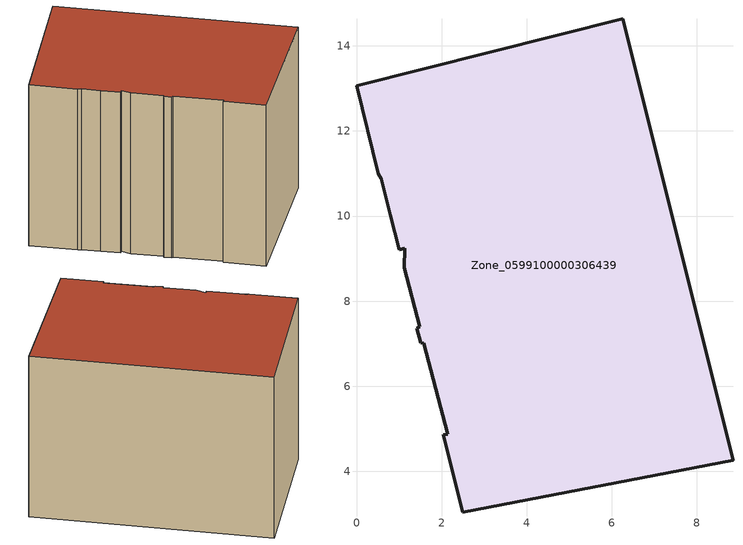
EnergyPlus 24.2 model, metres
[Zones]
Zone_0599100000306439
 floor ground (C_G): 2.15,4.87 1.58,7.01 1.5,7.03 1.42,7.37 1.48,7.39 1.12,8.79 1.14,9.24 1.01,9.21 0.79,10.03 0.59,10.87 0.52,11 0,13.06 6.26,14.63 8.85,4.27 2.5,3.04 2.04,4.87 z0
 wall outside (C_F): 6.26,14.63 0,13.06 0.52,11 0.59,10.87 0.79,10.03 1.01,9.21 1.14,9.24 1.12,8.79 1.48,7.39 1.42,7.37 1.5,7.03 1.58,7.01 2.15,4.87 2.04,4.87 2.5,3.04 8.85,4.27 6.26,14.63 z0:8.15
 roof outside (C_R): 1.01,9.21 1.14,9.24 1.12,8.79 1.48,7.39 1.42,7.37 1.5,7.03 1.58,7.01 2.15,4.87 2.04,4.87 2.5,3.04 8.85,4.27 6.26,14.63 0,13.06 0.52,11 0.59,10.87 0.79,10.03 z8.15
[BUILDING]
Pand.0599100000306439: North Axis=0; Terrain=City; Loads Convergence Tolerance Value=0.04; Temperature Convergence Tolerance Value=0.4; Solar Distribution=FullExterior; Maximum Number of Warmup Days=25; Minimum Number of Warmup Days=1
[Site:Location]
Rotterdam.The.Hague.AP_ZH_NLD Design_Conditions: Latitude=51.96; Longitude=4.45; Time Zone=1; Elevation=-4.5
[SITE:GROUNDTEMPERATURE:BUILDINGSURFACE]
18, 18, 18, 18, 18, 18, 18, 18, 18, 18, 18, 18
[MATERIAL] Thermal Absorptance=0.9; Solar Absorptance=0.7; Visible Absorptance=0.7
Name | Roughness | Thickness | Conductivity | Density | Specific Heat
G.TC.1965-1974 | MediumSmooth | 0.15 | 0.882353 | 540 | 1210
F.TC.1965-1974 | Rough | 0.3 | 0.697674 | 1920 | 840
R.TC.1965-1974 | MediumRough | 0.2 | 0.232558 | 1500 | 1000
[CONSTRUCTION]
C_G: G.TC.1965-1974
C_F: F.TC.1965-1974
C_R: R.TC.1965-1974
[ZONE]
Zone_0599100000306439: Type=1; Multiplier=1; Ceiling Height=Autocalculate; Volume=Autocalculate; Floor Area=autocalculate; Part of Total Floor Area=Yes
[ZONEINFILTRATION:DESIGNFLOWRATE]
Infil_Zone_0599100000306439: Zone or ZoneList or Space or SpaceList=Zone_0599100000306439; Schedule=AlwaysOn; Design Flow Rate Calculation Method=Flow/Area; Flow Rate per Floor Area=0.003; Constant Term Coefficient=1; Temperature Term Coefficient=0; Velocity Term Coefficient=0; Velocity Squared Term Coefficient=0
[HVACTEMPLATE:ZONE:IDEALLOADSAIRSYSTEM]
Zone_0599100000306439: Maximum Heating Supply Air Temperature=50; Minimum Cooling Supply Air Temperature=13; Maximum Heating Supply Air Humidity Ratio=0.0156; Minimum Cooling Supply Air Humidity Ratio=0.0077; Heating Limit=NoLimit; Cooling Limit=NoLimit; Dehumidification Control Type=ConstantSensibleHeatRatio; Cooling Sensible Heat Ratio=0.7; Dehumidification Setpoint=60; Humidification Control Type=None; Humidification Setpoint=30; Outdoor Air Method=None; Outdoor Air Flow Rate per Person=0.00944; Outdoor Air Flow Rate per Zone Floor Area=0; Outdoor Air Flow Rate per Zone=0; Demand Controlled Ventilation Type=None; Outdoor Air Economizer Type=NoEconomizer; Heat Recovery Type=None; Sensible Heat Recovery Effectiveness=0.7; Latent Heat Recovery Effectiveness=0.65
[ZONECONTROL:THERMOSTAT]
ThermostatControl_Zone_0599100000306439: Zone or ZoneList=Zone_0599100000306439; Control Type Schedule=DualSetpointControlType; Control 1=Thermostat_Zone_0599100000306439; Temperature Difference Between Cutout And Setpoint=0
[THERMOSTATSETPOINT:DUALSETPOINT]
Thermostat_Zone_0599100000306439: Heating Setpoint Temperature Schedule=HeatingSetpoint_Zone_0599100000306439; Cooling Setpoint Temperature Schedule=CoolingSetpoint_Zone_0599100000306439
[SCHEDULE:COMPACT]
HeatingSetpoint_Zone_0599100000306439: Through: 12/31, For: AllDays, Until: 24:00, 21
CoolingSetpoint_Zone_0599100000306439: Through: 12/31, For: AllDays, Until: 24:00, 24
DualSetpointControlType: Through: 12/31, For: AllDays, Until: 24:00, 4
AlwaysOn: Through: 12/31, For: AllDays, Until: 24:00, 1
